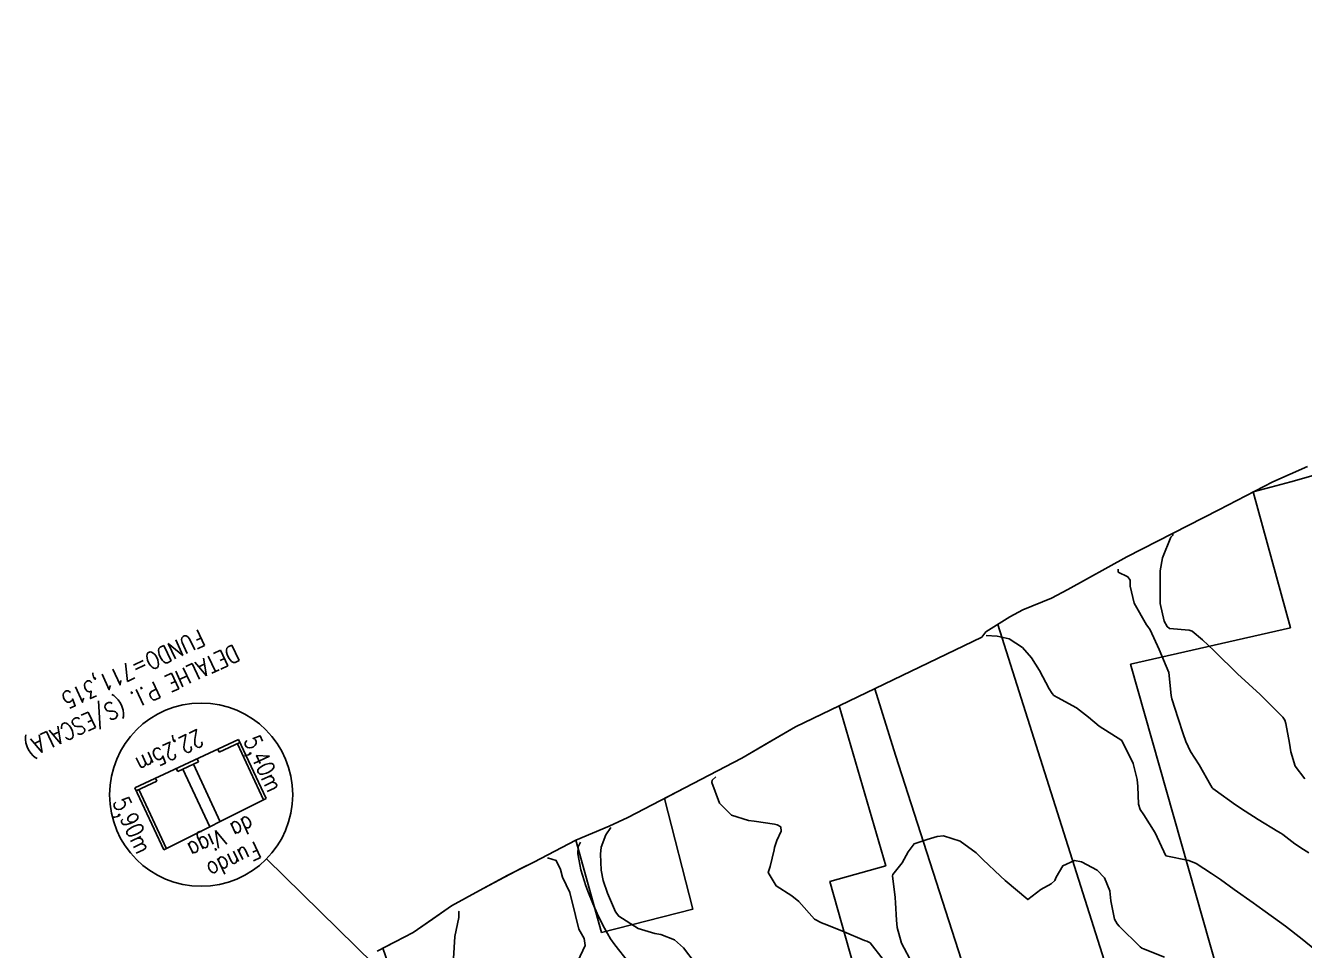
# Model space of a CAD drawing. Header units: metres. Extents: x 286371 to 293043, y 7462578 to 7466404.
# Drawn here: x 290949.5 to 291061.1, y 7463658.3 to 7463739.1 of the extents above; entities that cross this region are included whole.
import ezdxf

# ---------------------------------------------------------------- set-up
doc = ezdxf.new("R2010")
doc.units = ezdxf.units.M
doc.header["$MEASUREMENT"] = 0
doc.linetypes.add('CONTINUO', pattern=[0])
for name, color, linetype in [('Area', 45, 'Continuous'), ('Curvas de Nivel 1m', 11, 'Continuous'), ('Curvas de Nivel 5m', 15, 'Continuous'), ('Edificações', 30, 'Continuous'), ('TEXTO', 45, 'Continuous'), ('Vias primárias', 230, 'Continuous')]:
    doc.layers.add(name, color=color, linetype=linetype)
doc.styles.add('ROMANS', font='romans', dxfattribs={"height": 0.2})

msp = doc.modelspace()

# ---------------------------------------------------------------- linework, layer by layer
at = {"layer": 'Area'}
msp.add_polyline3d([(290980.17, 7463658.26, 711.25), (290983.29, 7463659.9, 711.34), (290986.66, 7463662.2, 711.67), (290989.1, 7463663.55, 711.63), (290991.57, 7463664.89, 707.31), (290993.85, 7463666.03, 707.38), (290997.51, 7463667.95, 714.44), (291000.43, 7463669.18, 710.96), (291002.06, 7463669.92, 710.48), (291011.99, 7463675.1, 711.48), (291016.7, 7463677.84, 712.61), (291032.95, 7463685.68, 711.95), (291033.3, 7463686.13, 711.96), (291035.41, 7463687.45, 712.09), (291036.55, 7463688.05, 717.53), (291039.03, 7463689.07, 717.68), (291040.46, 7463689.84, 717.26), (291045.61, 7463692.69, 714.31), (291053.65, 7463696.79, 714.16), (291058.36, 7463699.24, 719.64), (291061.41, 7463700.57, 720.37)], dxfattribs=at)
at = {"layer": 'Curvas de Nivel 1m', "flags": 128}
for points, elevation in [([(291061.15, 7463673.31), (291060.33, 7463674.41), (291059.93, 7463675.66), (291059.82, 7463676.42), (291059.51, 7463678.13), (291059.42, 7463678.42), (291059.23, 7463678.7), (291057.47, 7463680.45), (291057.26, 7463680.66), (291055.28, 7463682.48), (291053.31, 7463684.42), (291053.26, 7463684.47), (291053.22, 7463684.52), (291052.23, 7463685.44), (291051.34, 7463686.2), (291051.06, 7463686.27), (291049.34, 7463686.42), (291049.13, 7463686.59), (291048.87, 7463687.07), (291048.54, 7463688.6), (291048.52, 7463689.72), (291048.54, 7463690.59), (291048.54, 7463691.47), (291048.73, 7463692.59), (291049.47, 7463694.41), (291049.54, 7463694.5), (291049.65, 7463694.57), (291049.65, 7463694.66)], 714), ([(291061.5, 7463666.84), (291061.05, 7463667.12), (291060.3, 7463667.64), (291059.25, 7463668.43), (291059.15, 7463668.5), (291059.08, 7463668.55), (291058.81, 7463668.71), (291057.09, 7463669.76), (291055.94, 7463670.48), (291055.11, 7463671.04), (291053.33, 7463672.32), (291053.13, 7463672.47), (291053.08, 7463672.53), (291052.96, 7463672.71), (291051.93, 7463674.54), (291051.18, 7463675.69), (291050.78, 7463676.56), (291050.55, 7463677.22), (291050.1, 7463678.57), (291049.55, 7463680.28), (291049.48, 7463680.58), (291049.28, 7463682.58), (291048.43, 7463684.6), (291047.65, 7463686.3), (291047.45, 7463686.61), (291047.35, 7463686.76), (291046.27, 7463688.63), (291045.91, 7463690.13), (291045.9, 7463690.64), (291045.71, 7463690.93), (291044.85, 7463691.36), (291044.86, 7463691.6)], 713), ([(291062.05, 7463658.39), (291060.93, 7463659.31), (291059.49, 7463660.43), (291058.95, 7463660.83), (291057.71, 7463661.71), (291056.97, 7463662.23), (291056.64, 7463662.47), (291055, 7463663.65), (291053.79, 7463664.51), (291053.02, 7463665.04), (291051.68, 7463665.9), (291051.04, 7463666.18), (291049.04, 7463666.58), (291048.1, 7463668.6), (291047.1, 7463670.16), (291046.78, 7463670.62), (291046.64, 7463671.09), (291046.58, 7463672.62), (291046.51, 7463673.25), (291046.16, 7463674.63), (291045.19, 7463676.64), (291043.21, 7463677.91), (291042.28, 7463678.69), (291041.24, 7463679.5), (291039.57, 7463680.41), (291039.25, 7463680.58), (291039.09, 7463680.74), (291038.83, 7463681.17), (291038, 7463682.75), (291037.3, 7463683.88), (291036.5, 7463684.78), (291035.34, 7463685.53), (291034.29, 7463685.76), (291033.34, 7463685.82)], 712), ([(291024.34, 7463657.53), (291023.2, 7463658.98), (291022.93, 7463659.12), (291022.72, 7463659.2), (291020.94, 7463659.93), (291019.42, 7463660.56), (291018.95, 7463660.74), (291018.36, 7463661.05), (291016.98, 7463662.6), (291016.36, 7463663.08), (291015, 7463663.95), (291014.3, 7463665.12), (291014.47, 7463665.66), (291014.83, 7463667.11), (291014.84, 7463667.32), (291015.06, 7463667.93), (291015.43, 7463668.74), (291015.4, 7463669.1), (291015.08, 7463669.28), (291014.84, 7463669.34), (291013.08, 7463669.61), (291012.57, 7463669.66), (291011.09, 7463670.13), (291010.04, 7463671.18), (291009.37, 7463672.97), (291009.42, 7463673.19), (291009.74, 7463673.48)], 711), ([(291002.12, 7463657.3), (291000.92, 7463658.82), (291000.54, 7463659.32), (291000, 7463660.27), (290999.45, 7463661.34), (290998.98, 7463662.43), (290998.62, 7463663.35), (290998.38, 7463663.97), (290997.93, 7463665.36), (290997.67, 7463666.74), (290997.7, 7463667.36), (290997.9, 7463667.78)], 709), ([(291048.91, 7463657.73), (291047.07, 7463658.47), (291046.92, 7463658.52), (291046.79, 7463658.62), (291044.95, 7463660.43), (291044.77, 7463660.65), (291044.55, 7463661.06), (291044.23, 7463662.66), (291044.15, 7463663.51), (291043.66, 7463664.66), (291043.02, 7463665.33), (291041.66, 7463666.07), (291041.04, 7463666.18), (291040.03, 7463665.71), (291039.44, 7463664.73), (291039.32, 7463664.42), (291039.01, 7463664.13), (291038.1, 7463663.65), (291036.98, 7463662.76), (291035.01, 7463664.44), (291034.6, 7463664.8), (291033.04, 7463666.27), (291032.46, 7463666.83), (291031.06, 7463667.86), (291029.62, 7463668.32), (291029.06, 7463668.26), (291028.18, 7463668.02), (291027.05, 7463667.64), (291026.52, 7463666.93), (291025.99, 7463665.98), (291025.18, 7463664.95), (291025.15, 7463664.82), (291025.4, 7463662.95), (291025.43, 7463662.49), (291025.5, 7463660.95), (291025.57, 7463660.32), (291025.95, 7463658.94), (291026.9, 7463657.15)], 711), ([(290997.68, 7463657.37), (290998.31, 7463658.75), (290998.24, 7463659.36), (290997.76, 7463660.19), (290997.47, 7463661.37), (290996.99, 7463663.37), (290996.34, 7463664.72), (290996.17, 7463665.39), (290995.8, 7463666.16), (290995.04, 7463666.41)], 708), ([(290986.83, 7463657.61), (290986.93, 7463659.53), (290987.3, 7463661.19), (290987.3, 7463661.53), (290987.3, 7463661.7), (290987.32, 7463661.76)], 707)]:
    msp.add_lwpolyline(points, dxfattribs=dict(at, elevation=elevation))
at = {"layer": 'Curvas de Nivel 5m', "elevation": 710, "flags": 128}
msp.add_lwpolyline([(291007.94, 7463657.21), (291006.91, 7463658.55), (291006.12, 7463659.24), (291004.93, 7463659.71), (291004.4, 7463659.8), (291002.94, 7463660.23), (291001.25, 7463661.31), (291000.96, 7463661.7), (291000.27, 7463663.33), (290999.89, 7463664.44), (290999.73, 7463665.33), (290999.65, 7463666.73), (290999.72, 7463667.33), (291000.14, 7463668.4), (291000.55, 7463669.05)], dxfattribs=at)
at = {"layer": 'Edificações'}
for points in [[(291062.92, 7463700.07), (291059.93, 7463699.24), (291058.19, 7463698.77), (291056.65, 7463698.35), (291059.9, 7463686.5), (291045.95, 7463683.31), (291045.95, 7463683.31), (291054.8, 7463652.15), (291095.49, 7463662.05)], [(291022.11, 7463655.79), (291019.69, 7463664.34), (291024.57, 7463665.72), (291020.5, 7463679.68), (291016.7, 7463677.84), (291014.34, 7463676.47), (291011.99, 7463675.1), (291007.03, 7463672.51), (291005.26, 7463671.59), (291007.71, 7463661.91), (290999.76, 7463659.9), (290997.51, 7463667.95), (290995.68, 7463666.99), (290993.85, 7463666.03), (290992.71, 7463665.46), (290990.34, 7463664.22), (290989.1, 7463663.55), (290987.88, 7463662.88), (290986.66, 7463662.2), (290984.98, 7463661.05), (290983.29, 7463659.9), (290981.73, 7463659.08), (290980.65, 7463658.51), (290982.65, 7463652.73)]]:
    msp.add_lwpolyline(points, dxfattribs=at)
at = {"layer": 'TEXTO', "linetype": 'CONTINUO'}
for points in [[(290968.06, 7463676.75, 0), (290958.99, 7463672.52, 0)], [(290968.18, 7463676.48, 0), (290966.37, 7463675.63, 0)], [(290970.24, 7463671.48, 0), (290967.96, 7463676.37, 0)], [(290970.47, 7463671.58, 0), (290968.06, 7463676.75, 0)], [(290966.37, 7463675.63, 0), (290966.24, 7463675.9, 0)], [(290962.75, 7463673.94, 0), (290962.62, 7463674.21, 0)], [(290964.56, 7463674.79, 0), (290962.75, 7463673.94, 0)], [(290965.55, 7463669.11, 0), (290963.2, 7463674.15, 0)], [(290966.45, 7463669.56, 0), (290964.11, 7463674.58, 0)], [(290964.56, 7463674.79, 0), (290964.43, 7463675.06, 0)], [(290960.93, 7463673.1, 0), (290959.12, 7463672.25, 0)], [(290960.93, 7463673.1, 0), (290960.81, 7463673.37, 0)], [(290961.53, 7463667.09, 0), (290958.99, 7463672.52, 0)], [(290961.75, 7463667.2, 0), (290959.35, 7463672.36, 0)], [(290970.47, 7463671.58, 0), (290961.53, 7463667.09, 0)], [(290970.5, 7463666.31, 0), (291132.67, 7463507.16, 0)]]:
    msp.add_polyline3d(points, dxfattribs=at)
msp.add_circle((290964.79, 7463671.92), 8, dxfattribs=at)
at = {"layer": 'Vias primárias'}
for points, elevation in [([(291067.9, 7463703.99), (291080.04, 7463707.09), (291135.05, 7463722.65), (291185.53, 7463736.64), (291191.75, 7463738.31, -0.049917), (291196.16, 7463739.03, -0.030676), (291198.91, 7463739.03, -0.257418), (291207.48, 7463733.61), (291219.23, 7463703.05, -0.046014), (291220.59, 7463698.2, -0.362521), (291213.57, 7463685.72), (291163.32, 7463671.68), (291150.52, 7463668.42), (291115.91, 7463659.08), (291093.56, 7463652.77), (291070.73, 7463646.42), (291060.37, 7463643.48), (291057.52, 7463642.73, -0.328552), (291046.98, 7463646.9), (291034.36, 7463686.79)], 717.43), ([(291023.61, 7463681.17), (291025.43, 7463675.36), (291037.2, 7463638.77), (291054.31, 7463583.12), (291054.98, 7463581.02), (291055.56, 7463578.9, -0.262695), (291053.74, 7463571.67, -0.348634), (291044.41, 7463570.36), (290993.75, 7463597.47, -0.24528), (290987.44, 7463606.72), (290984.92, 7463617.58), (290974.1, 7463655.01)], 712.33)]:
    msp.add_lwpolyline(points, format="xyb", dxfattribs=dict(at, elevation=elevation))

# ---------------------------------------------------------------- texts
at = {"layer": 'TEXTO', "style": 'ROMANS', "width": 0.8}
for s, rotation, p in [('FUNDO=711,315', 205, (290964.62, 7463686.39)), ('DETALHE P.I. (S/ESCALA)', 205, (290967.65, 7463685.07)), ('22,25m', 205, (290964.53, 7463677.67)), ('5,40m', 295, (290968.46, 7463676.66)), ('5,90m', 295, (290957.02, 7463671.28)), ('da Viga', 205, (290968.97, 7463670.16)), ('Fundo', 205, (290969.53, 7463667.88))]:
    msp.add_text(s, height=1.5, rotation=rotation, dxfattribs=at).set_placement(p)

doc.saveas('drawing.dxf')
